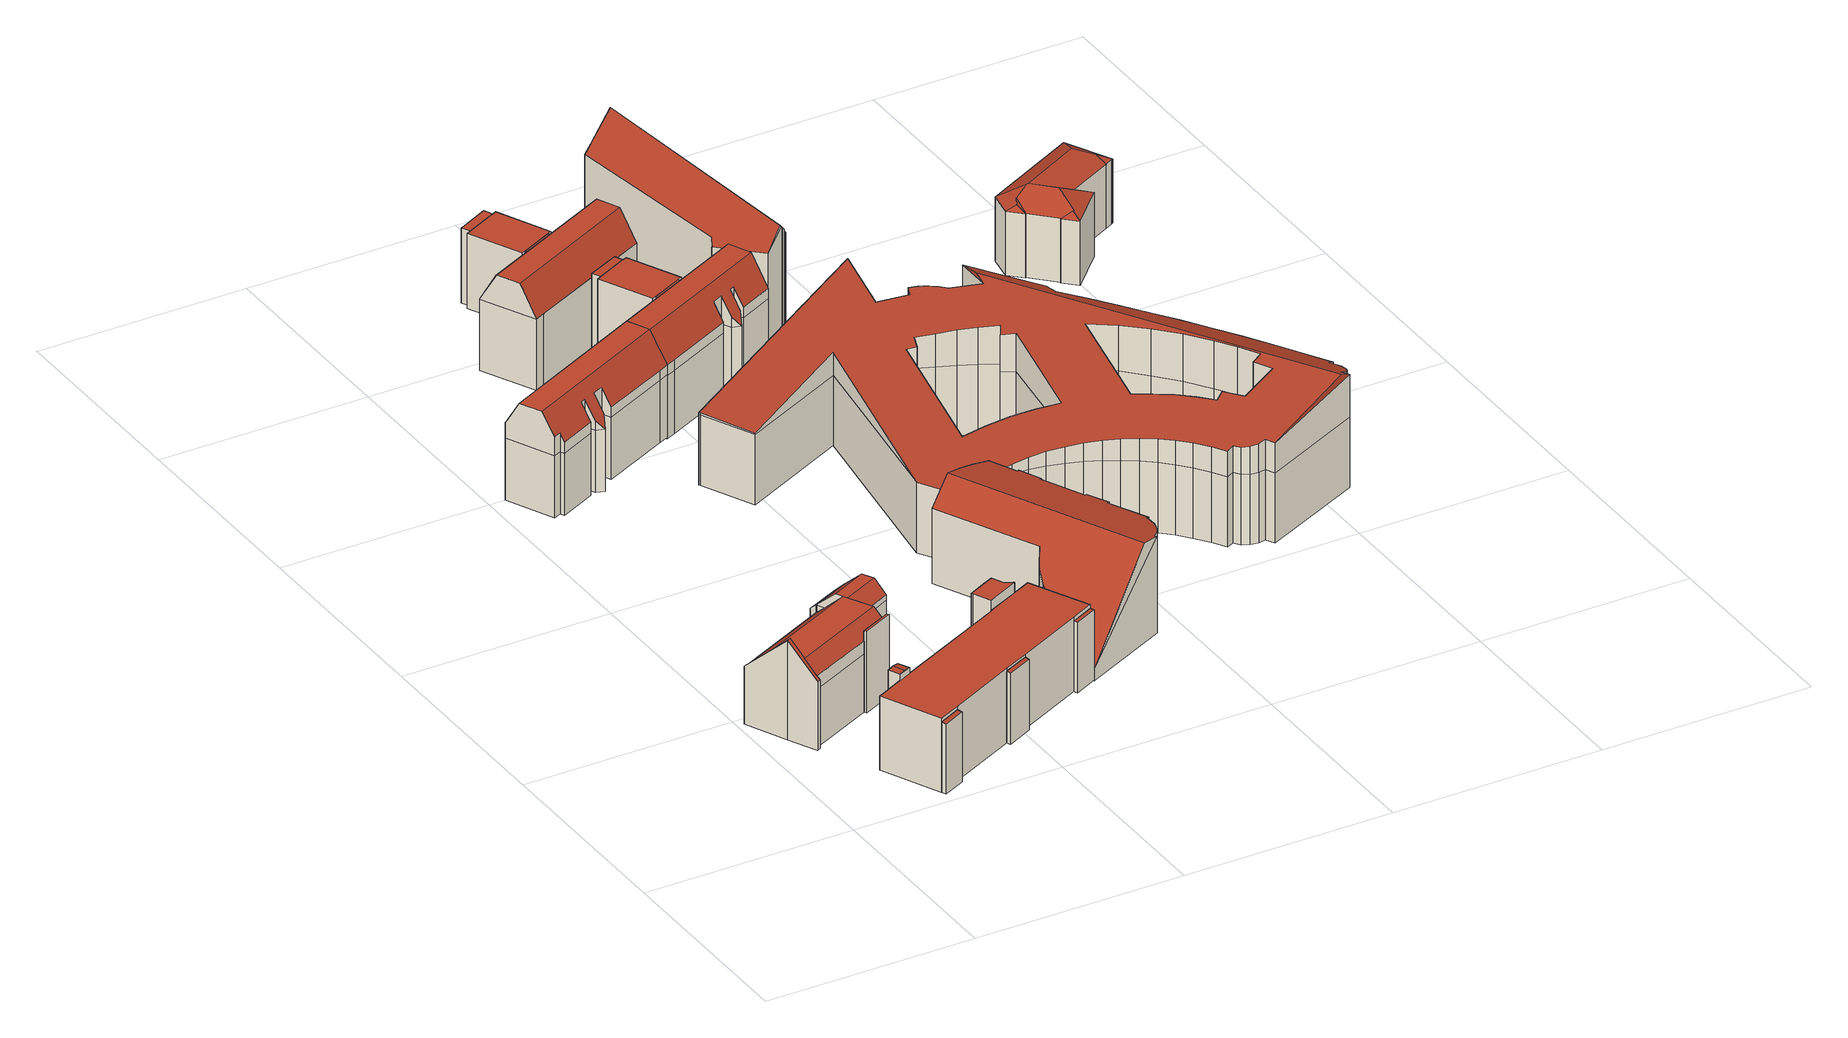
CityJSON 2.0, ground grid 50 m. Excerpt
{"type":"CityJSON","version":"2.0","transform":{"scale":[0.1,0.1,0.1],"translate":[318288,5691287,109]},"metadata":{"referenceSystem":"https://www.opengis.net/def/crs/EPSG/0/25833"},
"CityObjects":{
"building1":{"type":"Building","attributes":{"Dachtyp_tdc":"tdcGableRoof","Gemeindeschluessel":14713000,"Dachneigung":10.17,"QualitaetDacherkennung":45,"Geometrietyp2DReferenz":"3000","function":"31001_9998","roofType":"3100","measuredHeight":18.98},"geometry":[{"type":"MultiSurface","lod":"2","boundaries":[[[0,1,2,3]],[[1,4,5,2]],[[4,6,7,5]],[[6,0,3,7]],[[4,1,8]],[[0,6,9]],[[1,0,9,8]],[[6,4,8,9]],[[3,2,5,7]]],"semantics":{"surfaces":[{"type":"WallSurface"},{"type":"RoofSurface"},{"type":"GroundSurface"}],"values":[0,0,0,0,0,0,1,1,2]}}]},
"building2":{"type":"Building","attributes":{"Gemeindeschluessel":14713000,"Geometrietyp2DReferenz":"3000","function":"31001_9998","roofType":"9999"},"children":["building2-1","building2-2","building2-3","building2-4","building2-5"]},
"building2-1":{"type":"BuildingPart","attributes":{"Dachtyp_tdc":"tdcCutGableRoof","Dachneigung":42.87,"QualitaetDacherkennung":72,"Geometrietyp2DReferenz":"3000","roofType":"9999","measuredHeight":20.38},"parents":["building2"],"geometry":[{"type":"MultiSurface","lod":"2","boundaries":[[[10,11,12,13]],[[14,15,16,17]],[[18,19,20,21]],[[19,22,23,24,25,26]],[[27,28,29,30,31]],[[30,32,33,34,25,24,35,31]],[[10,36,37,32,30,29,11]],[[14,28,27,15]],[[18,22,19]],[[20,13,12,17,16,38,21]],[[13,20,19,10]],[[17,12,11,14]],[[21,38,39,18]],[[38,16,15,39]],[[33,32,37]],[[26,36,10,19]],[[36,26,25,34,33,37]],[[11,29,28,14]],[[39,35,24,23,22,18]],[[15,27,31,35,39]]],"semantics":{"surfaces":[{"type":"WallSurface"},{"type":"RoofSurface"},{"type":"GroundSurface"},{"type":"ClosureSurface"}],"values":[0,0,0,1,1,1,0,0,0,2,3,3,3,3,0,3,3,3,3,3]}}]},
"building2-2":{"type":"BuildingPart","attributes":{"Dachtyp_tdc":"tdcPolyFlatRoof","Dachneigung":41.89,"QualitaetDacherkennung":41,"Geometrietyp2DReferenz":"3000","roofType":"2100","measuredHeight":15.75},"parents":["building2"],"geometry":[{"type":"MultiSurface","lod":"2","boundaries":[[[40,41,42,43]],[[41,44,45,42]],[[44,46,47,45]],[[46,44,41,40]],[[43,42,45,47]],[[43,47,46,40]]],"semantics":{"surfaces":[{"type":"WallSurface"},{"type":"RoofSurface"},{"type":"GroundSurface"},{"type":"ClosureSurface"}],"values":[0,0,0,1,2,3]}}]},
"building2-3":{"type":"BuildingPart","attributes":{"Dachtyp_tdc":"tdcPolyFlatRoof","Dachneigung":0,"QualitaetDacherkennung":30,"Geometrietyp2DReferenz":"3000","roofType":"1000","measuredHeight":19.65},"parents":["building2"],"geometry":[{"type":"MultiSurface","lod":"2","boundaries":[[[48,49,50,12,11,29]],[[49,51,52,50]],[[51,53,28,14,17,52]],[[53,51,49,48]],[[12,50,52,17]],[[29,28,53,48]],[[11,12,17,14]],[[11,14,28,29]]],"semantics":{"surfaces":[{"type":"WallSurface"},{"type":"RoofSurface"},{"type":"GroundSurface"},{"type":"ClosureSurface"}],"values":[0,0,0,1,2,0,3,3]}}]},
"building2-4":{"type":"BuildingPart","attributes":{"Dachtyp_tdc":"tdcFreeFormRoof","Dachneigung":42.62,"QualitaetDacherkennung":35,"Geometrietyp2DReferenz":"3000","roofType":"5000","measuredHeight":23.86},"parents":["building2"],"geometry":[{"type":"MultiSurface","lod":"2","boundaries":[[[54,55,56,57]],[[55,58,59,56]],[[58,60,61,59]],[[60,22,18,21,61]],[[62,63,16,15,27]],[[62,54,57,63]],[[64,24,23,22,60,58,55]],[[55,54,62,27,64]],[[57,56,59,61,21,38,16,63]],[[35,24,64]],[[38,21,18,39]],[[39,18,22,23,24,35]],[[27,65,35,64]],[[38,39,15,16]],[[15,39,35,65,27]]],"semantics":{"surfaces":[{"type":"WallSurface"},{"type":"RoofSurface"},{"type":"GroundSurface"},{"type":"ClosureSurface"}],"values":[0,0,0,0,0,0,1,1,2,0,3,3,0,3,3]}}]},
"building2-5":{"type":"BuildingPart","attributes":{"Dachtyp_tdc":"tdcCutGableRoof","Dachneigung":41.75,"QualitaetDacherkennung":65,"Geometrietyp2DReferenz":"3000","roofType":"9999","measuredHeight":20.19},"parents":["building2"],"geometry":[{"type":"MultiSurface","lod":"2","boundaries":[[[43,47,66,13,20]],[[67,66,47,46]],[[67,36,10,13,66]],[[68,40,43,20,19]],[[40,68,69,70,46]],[[71,72,33,37]],[[73,70,69,25,34,33,72]],[[67,71,37,36]],[[46,70,73,72,71,67]],[[46,47,43,40]],[[19,26,68]],[[19,20,13,10]],[[19,10,36,26]],[[26,25,69,68]],[[36,37,33,34,25,26]]],"semantics":{"surfaces":[{"type":"GroundSurface"},{"type":"WallSurface"},{"type":"RoofSurface"},{"type":"ClosureSurface"}],"values":[0,1,1,1,2,2,2,1,1,3,1,3,3,1,3]}}]},
"building3":{"type":"Building","attributes":{"Dachtyp_tdc":"tdcPolyFlatRoof","Gemeindeschluessel":14713000,"Dachneigung":0,"QualitaetDacherkennung":78,"Geometrietyp2DReferenz":"3000","function":"31001_9998","roofType":"1000","measuredHeight":3.92},"geometry":[{"type":"MultiSurface","lod":"2","boundaries":[[[74,75,76,77]],[[75,78,79,76]],[[78,80,81,79]],[[80,74,77,81]],[[80,78,75,74]],[[77,76,79,81]]],"semantics":{"surfaces":[{"type":"WallSurface"},{"type":"RoofSurface"},{"type":"GroundSurface"}],"values":[0,0,0,0,1,2]}}]},
"building4":{"type":"Building","attributes":{"Dachtyp_tdc":"tdcPolyFlatRoof","Gemeindeschluessel":14713000,"Dachneigung":4.57,"QualitaetDacherkennung":80,"Geometrietyp2DReferenz":"3000","function":"31001_9998","roofType":"2100","measuredHeight":3.49},"geometry":[{"type":"MultiSurface","lod":"2","boundaries":[[[82,83,84,85]],[[83,86,87,84]],[[86,88,89,87]],[[88,90,91,89]],[[90,92,93,91]],[[92,82,85,93]],[[92,90,88,86,83,82]],[[85,84,87,89,91,93]]],"semantics":{"surfaces":[{"type":"WallSurface"},{"type":"RoofSurface"},{"type":"GroundSurface"}],"values":[0,0,0,0,0,0,1,2]}}]},
"building5":{"type":"Building","attributes":{"Gemeindeschluessel":14713000,"Geometrietyp2DReferenz":"3000","function":"31001_9998","roofType":"9999"},"children":["building5-1","building5-2"]},
"building5-1":{"type":"BuildingPart","attributes":{"Dachtyp_tdc":"tdcPolyFlatRoof","Dachneigung":0,"QualitaetDacherkennung":28,"Geometrietyp2DReferenz":"3000","roofType":"1000","measuredHeight":3.18},"parents":["building5"],"geometry":[{"type":"MultiSurface","lod":"2","boundaries":[[[94,95,96,97]],[[95,98,99,96]],[[98,100,101,99]],[[100,102,103,101]],[[102,104,105,106,103]],[[107,108,109,110,111]],[[108,94,97,109]],[[108,107,104,102,100,98,95,94]],[[97,96,99,101,103,106,110,109]],[[111,105,104,107]],[[111,110,106,105]]],"semantics":{"surfaces":[{"type":"WallSurface"},{"type":"RoofSurface"},{"type":"GroundSurface"},{"type":"ClosureSurface"}],"values":[0,0,0,0,0,0,0,1,2,0,3]}}]},
"building5-2":{"type":"BuildingPart","attributes":{"Dachtyp_tdc":"tdcFreeFormRoof","Dachneigung":27.88,"QualitaetDacherkennung":12,"Geometrietyp2DReferenz":"3000","roofType":"5000","measuredHeight":3.07},"parents":["building5"],"geometry":[{"type":"MultiSurface","lod":"2","boundaries":[[[112,111,110,113]],[[105,114,115,106]],[[114,116,117,115]],[[116,118,119,117]],[[118,112,113,119]],[[120,121,111,112]],[[120,112,118]],[[118,116,114,121,120]],[[121,114,105,111]],[[113,110,106,115,117,119]],[[106,110,111,105]]],"semantics":{"surfaces":[{"type":"WallSurface"},{"type":"RoofSurface"},{"type":"GroundSurface"},{"type":"ClosureSurface"}],"values":[0,0,0,0,0,1,1,1,1,2,3]}}]},
"building6":{"type":"Building","attributes":{"Gemeindeschluessel":14713000,"Geometrietyp2DReferenz":"3000","function":"31001_9998","roofType":"9999"},"children":["building6-1","building6-2","building6-3","building6-4","building6-5"]},
"building6-1":{"type":"BuildingPart","attributes":{"Dachtyp_tdc":"tdcPolyFlatRoof","Dachneigung":0,"QualitaetDacherkennung":64,"Geometrietyp2DReferenz":"3000","roofType":"1000","measuredHeight":20.33},"parents":["building6"],"geometry":[{"type":"MultiSurface","lod":"2","boundaries":[[[122,123,124,125,126]],[[123,127,128,124]],[[127,129,130,128]],[[129,131,132,130]],[[131,133,134,132]],[[133,135,136,134]],[[135,137,138,136]],[[137,139,138]],[[137,135,133,131,129,127,123,122]],[[125,124,128,130,132,134,136,138]],[[126,139,137,122]],[[126,125,138,139]]],"semantics":{"surfaces":[{"type":"WallSurface"},{"type":"RoofSurface"},{"type":"GroundSurface"},{"type":"ClosureSurface"}],"values":[0,0,0,0,0,0,0,0,1,2,0,3]}}]},
"building6-2":{"type":"BuildingPart","attributes":{"Dachtyp_tdc":"tdcPolyFlatRoof","Dachneigung":7.67,"QualitaetDacherkennung":60,"Geometrietyp2DReferenz":"3000","roofType":"2100","measuredHeight":17.09},"parents":["building6"],"geometry":[{"type":"MultiSurface","lod":"2","boundaries":[[[140,141,142,143]],[[141,144,145,142]],[[144,146,147,145]],[[144,141,140,146]],[[147,143,142,145]],[[140,143,147,146]]],"semantics":{"surfaces":[{"type":"WallSurface"},{"type":"RoofSurface"},{"type":"GroundSurface"},{"type":"ClosureSurface"}],"values":[0,0,0,1,2,3]}}]},
"building6-3":{"type":"BuildingPart","attributes":{"Dachtyp_tdc":"tdcPolyFlatRoof","Dachneigung":12.89,"QualitaetDacherkennung":61,"Geometrietyp2DReferenz":"3000","roofType":"2100","measuredHeight":17.31},"parents":["building6"],"geometry":[{"type":"MultiSurface","lod":"2","boundaries":[[[148,149,150,151]],[[149,152,153,150]],[[152,154,155,153]],[[152,149,148,154]],[[155,151,150,153]],[[148,151,155,154]]],"semantics":{"surfaces":[{"type":"WallSurface"},{"type":"RoofSurface"},{"type":"GroundSurface"},{"type":"ClosureSurface"}],"values":[0,0,0,1,2,3]}}]},
"building6-4":{"type":"BuildingPart","attributes":{"Dachtyp_tdc":"tdcPolyFlatRoof","Dachneigung":0,"QualitaetDacherkennung":27,"Geometrietyp2DReferenz":"3000","roofType":"1000","measuredHeight":17.89},"parents":["building6"],"geometry":[{"type":"MultiSurface","lod":"2","boundaries":[[[156,157,158,159]],[[157,160,161,158]],[[160,162,163,161]],[[162,164,165,163]],[[164,166,167,165]],[[166,126,125,167]],[[139,168,169,138]],[[168,170,171,172,169]],[[173,174,151,175,176]],[[174,148,151]],[[177,155,154]],[[177,178,143,155]],[[178,140,143]],[[179,156,159,147,146]],[[179,178,177,174,173,170,168,139,126,166,164,162,160,157,156]],[[159,158,161,163,165,167,125,138,169,172,175,151,155,143,147]],[[138,125,126,139]],[[176,171,170,173]],[[176,175,172,171]],[[154,148,174,177]],[[154,155,151,148]],[[146,140,178,179]],[[146,147,143,140]]],"semantics":{"surfaces":[{"type":"WallSurface"},{"type":"RoofSurface"},{"type":"GroundSurface"},{"type":"ClosureSurface"}],"values":[0,0,0,0,0,0,0,0,0,0,0,0,0,0,1,2,3,0,3,0,3,0,3]}}]},
"building6-5":{"type":"BuildingPart","attributes":{"Dachtyp_tdc":"tdcPolyFlatRoof","Dachneigung":8.48,"QualitaetDacherkennung":53,"Geometrietyp2DReferenz":"3000","roofType":"2100","measuredHeight":17.1},"parents":["building6"],"geometry":[{"type":"MultiSurface","lod":"2","boundaries":[[[180,176,175,181]],[[171,182,183,172]],[[182,180,181,183]],[[182,171,176,180]],[[181,175,172,183]],[[172,175,176,171]]],"semantics":{"surfaces":[{"type":"WallSurface"},{"type":"RoofSurface"},{"type":"GroundSurface"},{"type":"ClosureSurface"}],"values":[0,0,0,1,2,3]}}]},
"building7":{"type":"Building","attributes":{"Dachtyp_tdc":"tdcPolyFlatRoof","Gemeindeschluessel":14713000,"Dachneigung":2.99,"QualitaetDacherkennung":70,"Geometrietyp2DReferenz":"3000","function":"31001_9998","roofType":"2100","measuredHeight":3.35},"geometry":[{"type":"MultiSurface","lod":"2","boundaries":[[[184,185,186,89]],[[185,187,188,186]],[[187,189,190,188]],[[189,191,192,190]],[[191,193,194,192]],[[193,92,93,194]],[[92,195,91,93]],[[195,184,89,91]],[[195,92,193,191,189,187,185,184]],[[89,186,188,190,192,194,93,91]]],"semantics":{"surfaces":[{"type":"WallSurface"},{"type":"RoofSurface"},{"type":"GroundSurface"}],"values":[0,0,0,0,0,0,0,0,1,2]}}]},
"building8":{"type":"Building","attributes":{"Dachtyp_tdc":"tdcPolyFlatRoof","Gemeindeschluessel":14713000,"Dachneigung":4.01,"QualitaetDacherkennung":82,"Geometrietyp2DReferenz":"3000","function":"31001_9998","roofType":"2100","measuredHeight":3.44},"geometry":[{"type":"MultiSurface","lod":"2","boundaries":[[[196,197,198,199]],[[197,200,201,198]],[[200,202,194,201]],[[202,191,192,194]],[[191,189,190,192]],[[189,203,204,190]],[[203,205,206,204]],[[205,207,208,206]],[[207,209,210,208]],[[211,212,213,214]],[[212,215,216,213]],[[215,217,218,216]],[[217,219,220,218]],[[219,221,222,220]],[[221,223,224,222]],[[223,225,226,224]],[[225,211,214,226]],[[209,227,228,210]],[[227,229,230,228]],[[229,196,199,230]],[[229,227,209,207,205,203,189,191,202,200,197,196],[211,225,223,221,219,217,215,212]],[[199,198,201,194,192,190,204,206,208,210,228,230],[214,213,216,218,220,222,224,226]]],"semantics":{"surfaces":[{"type":"WallSurface"},{"type":"RoofSurface"},{"type":"GroundSurface"}],"values":[0,0,0,0,0,0,0,0,0,0,0,0,0,0,0,0,0,0,0,0,1,2]}}]},
"building9":{"type":"Building","attributes":{"name":"Euro-Akademie Berufsfachschule für Wirtschaft und Sozialwesen","Dachtyp_tdc":"tdcFreeFormRoof","Gemeindeschluessel":14713000,"Dachneigung":58.72,"QualitaetDacherkennung":72,"Geometrietyp2DReferenz":"3000","function":"31001_3021","roofType":"5000","measuredHeight":24.61},"geometry":[{"type":"MultiSurface","lod":"2","boundaries":[[[231,232,233,234]],[[232,235,236,233]],[[235,237,238,236]],[[237,239,240,238]],[[239,241,242,240]],[[241,243,244,242]],[[243,245,246,244]],[[245,247,248,246]],[[247,249,250,248]],[[249,251,252,250]],[[251,253,254,252]],[[253,255,256,254]],[[255,257,258,256]],[[257,259,260,258]],[[259,261,262,260]],[[261,263,264,262]],[[263,265,266,264]],[[265,267,268,266]],[[267,269,270,268]],[[269,271,272,270]],[[271,273,274,272]],[[275,276,251,277,278,279,280,281,282,283,284,285,286,287,288,289]],[[290,291,292,293,294,295,296,297]],[[283,298,297,296,284]],[[235,298,283,237]],[[232,297,298,235]],[[273,299,300,274]],[[299,231,234,300]],[[231,290,297,232]],[[267,295,294,269]],[[265,285,284,296,295,267]],[[269,294,293,271]],[[271,293,292,273]],[[273,292,291,299]],[[299,291,290,231]],[[257,289,288,259]],[[255,275,289,257]],[[259,288,287,261]],[[261,287,286,263]],[[263,286,285,265]],[[237,283,282,239]],[[239,282,281,241]],[[241,281,280,243]],[[243,280,279,245]],[[245,279,278,247]],[[247,278,277,249]],[[249,277,251]],[[251,276,253]],[[253,276,275,255]],[[274,300,234,233,236,238,240,242,244,246,248,250,252,254,256,258,260,262,264,266,268,270,272]]],"semantics":{"surfaces":[{"type":"WallSurface"},{"type":"RoofSurface"},{"type":"GroundSurface"}],"values":[0,0,0,0,0,0,0,0,0,0,0,0,0,0,0,0,0,0,0,0,0,1,1,1,0,0,0,0,0,0,0,0,0,0,0,0,0,0,0,0,0,0,0,0,0,0,0,0,0,2]}}]},
"building10":{"type":"Building","attributes":{"Dachtyp_tdc":"tdcFreeFormRoof","Gemeindeschluessel":14713000,"Dachneigung":49.22,"QualitaetDacherkennung":9,"Geometrietyp2DReferenz":"3000","function":"31001_9998","roofType":"5000","measuredHeight":24.15},"geometry":[{"type":"MultiSurface","lod":"2","boundaries":[[[301,302,303,304]],[[302,305,306,303]],[[305,307,308,306]],[[307,309,310,308]],[[309,311,312,310]],[[311,313,314,312]],[[313,315,316,314]],[[315,317,318,316]],[[317,319,320,318]],[[319,321,322,320]],[[321,323,324,322]],[[323,325,326,324]],[[325,327,328,326]],[[327,329,330,328]],[[329,331,332,330]],[[331,333,334,332]],[[333,335,336,334]],[[335,337,338,336]],[[337,339,340,338]],[[339,341,342,340]],[[341,343,344,342]],[[343,345,346,344]],[[345,347,348,346]],[[347,349,350,348]],[[349,351,352,350]],[[351,353,354,352]],[[353,301,304,354]],[[355,333,331,329,327,325,323,321,319,317,315,313,311,309,307,305,302,301,353,351,356]],[[355,356,349,347,345,343,341,339,337,335]],[[335,333,355]],[[351,349,356]],[[304,303,306,308,310,312,314,316,318,320,322,324,326,328,330,332,334,336,338,340,342,344,346,348,350,352,354]]],"semantics":{"surfaces":[{"type":"WallSurface"},{"type":"RoofSurface"},{"type":"GroundSurface"}],"values":[0,0,0,0,0,0,0,0,0,0,0,0,0,0,0,0,0,0,0,0,0,0,0,0,0,0,0,1,1,0,0,2]}}]},
"building11":{"type":"Building","attributes":{"name":"Fortbildungsakademie der Wirtschaft","Gemeindeschluessel":14713000,"Geometrietyp2DReferenz":"3000","function":"31001_3021","roofType":"9999"},"children":["building11-1","building11-2","building11-3","building11-4","building11-5","building11-6","building11-7"]},
"building11-1":{"type":"BuildingPart","attributes":{"Dachtyp_tdc":"tdcPolyFlatRoof","Dachneigung":0,"QualitaetDacherkennung":57,"Geometrietyp2DReferenz":"3000","roofType":"1000","measuredHeight":18.12},"parents":["building11"],"geometry":[{"type":"MultiSurface","lod":"2","boundaries":[[[357,358,359,360,361,362]],[[363,364,365,366,367,368]],[[364,363,358,357]],[[362,361,366,365]],[[368,359,358,363]],[[367,366,361,360]],[[367,360,359,368]],[[362,365,364,357]]],"semantics":{"surfaces":[{"type":"WallSurface"},{"type":"RoofSurface"},{"type":"GroundSurface"},{"type":"ClosureSurface"}],"values":[0,0,1,2,0,3,3,3]}}]},
"building11-2":{"type":"BuildingPart","attributes":{"Dachtyp_tdc":"tdcPolyFlatRoof","Dachneigung":0,"QualitaetDacherkennung":72,"Geometrietyp2DReferenz":"3000","roofType":"1000","measuredHeight":18.21},"parents":["building11"],"geometry":[{"type":"MultiSurface","lod":"2","boundaries":[[[369,370,371,372]],[[370,373,374,371]],[[373,375,376,374]],[[377,378,379,380]],[[378,381,382,379]],[[381,383,384,382]],[[383,381,378,377,375,373,370,369]],[[372,371,374,376,380,379,382,384]],[[375,377,380,376]],[[372,384,383,369]]],"semantics":{"surfaces":[{"type":"WallSurface"},{"type":"RoofSurface"},{"type":"GroundSurface"},{"type":"ClosureSurface"}],"values":[0,0,0,0,0,0,1,2,3,3]}}]},
"building11-3":{"type":"BuildingPart","attributes":{"Dachtyp_tdc":"tdcPolyFlatRoof","Dachneigung":0,"QualitaetDacherkennung":69,"Geometrietyp2DReferenz":"3000","roofType":"1000","measuredHeight":18.13},"parents":["building11"],"geometry":[{"type":"MultiSurface","lod":"2","boundaries":[[[364,385,386,365]],[[385,387,388,386]],[[387,389,390,388]],[[391,392,393,394]],[[392,395,396,393]],[[395,397,398,396]],[[397,357,362,398]],[[397,395,392,391,389,387,385,364,357]],[[365,386,388,390,394,393,396,398,362]],[[364,365,362,357]],[[389,391,394,390]]],"semantics":{"surfaces":[{"type":"WallSurface"},{"type":"RoofSurface"},{"type":"GroundSurface"},{"type":"ClosureSurface"}],"values":[0,0,0,0,0,0,0,1,2,3,3]}}]},
"building11-4":{"type":"BuildingPart","attributes":{"Dachtyp_tdc":"tdcPolyFlatRoof","Dachneigung":0,"QualitaetDacherkennung":54,"Geometrietyp2DReferenz":"3000","roofType":"1000","measuredHeight":18.13},"parents":["building11"],"geometry":[{"type":"MultiSurface","lod":"2","boundaries":[[[399,400,401,389,391]],[[394,390,402,403,404]],[[389,401,402,390]],[[401,400,403,402]],[[400,399,404,403]],[[399,391,394,404]],[[391,389,390,394]]],"semantics":{"surfaces":[{"type":"RoofSurface"},{"type":"GroundSurface"},{"type":"WallSurface"},{"type":"ClosureSurface"}],"values":[0,1,2,2,2,2,3]}}]},
"building11-5":{"type":"BuildingPart","attributes":{"Dachtyp_tdc":"tdcPolyFlatRoof","Dachneigung":0,"QualitaetDacherkennung":58,"Geometrietyp2DReferenz":"3000","roofType":"1000","measuredHeight":18.23},"parents":["building11"],"geometry":[{"type":"MultiSurface","lod":"2","boundaries":[[[405,406,384,383]],[[405,407,408,406]],[[407,369,372,408]],[[369,407,405,383]],[[384,406,408,372]],[[383,384,372,369]]],"semantics":{"surfaces":[{"type":"WallSurface"},{"type":"RoofSurface"},{"type":"GroundSurface"},{"type":"ClosureSurface"}],"values":[0,0,0,1,2,3]}}]},
"building11-6":{"type":"BuildingPart","attributes":{"Dachtyp_tdc":"tdcPolyFlatRoof","Dachneigung":0,"QualitaetDacherkennung":53,"Geometrietyp2DReferenz":"3000","roofType":"1000","measuredHeight":18.21},"parents":["building11"],"geometry":[{"type":"MultiSurface","lod":"2","boundaries":[[[409,377,380,410,411]],[[375,412,413,414,376]],[[412,375,377,409]],[[410,380,376,414]],[[375,376,380,377]],[[411,413,412,409]],[[411,410,414,413]]],"semantics":{"surfaces":[{"type":"WallSurface"},{"type":"RoofSurface"},{"type":"GroundSurface"},{"type":"ClosureSurface"}],"values":[0,0,1,2,3,0,3]}}]},
"building11-7":{"type":"BuildingPart","attributes":{"Dachtyp_tdc":"tdcCutGableRoof","Dachneigung":59.72,"QualitaetDacherkennung":72,"Geometrietyp2DReferenz":"3000","roofType":"9999","measuredHeight":24.59},"parents":["building11"],"geometry":[{"type":"MultiSurface","lod":"2","boundaries":[[[413,415,416,414]],[[415,417,418,416]],[[417,419,420,418]],[[419,421,422,420]],[[421,423,424,422]],[[423,367,366,424]],[[360,425,426,361]],[[425,427,428,426]],[[427,429,430,428]],[[429,431,432,430]],[[431,411,410,432]],[[411,433,429,434,435,436,437,438,413]],[[368,439,440,441,442,443,444,445,359]],[[434,443,442,435]],[[360,359,445,425]],[[425,445,444,427]],[[427,444,443,434,429]],[[419,441,440,421]],[[417,436,435,442,441,419]],[[421,440,439,423]],[[423,439,368,367]],[[413,438,437,415]],[[415,437,436,417]],[[431,433,411]],[[429,433,431]],[[414,416,418,420,422,424,366,361,426,428,430,432,410]],[[361,366,367,360]],[[414,410,411,413]],[[367,368,359,360]]],"semantics":{"surfaces":[{"type":"WallSurface"},{"type":"RoofSurface"},{"type":"GroundSurface"},{"type":"ClosureSurface"}],"values":[0,0,0,0,0,0,0,0,0,0,0,1,1,1,0,0,0,0,0,0,0,0,0,0,0,2,3,3,3]}}]},
"building12":{"type":"Building","attributes":{"Dachtyp_tdc":"tdcFreeFormRoof","Gemeindeschluessel":14713000,"Dachneigung":59.75,"QualitaetDacherkennung":69,"Geometrietyp2DReferenz":"3000","function":"31001_9998","roofType":"5000","measuredHeight":25.02},"geometry":[{"type":"MultiSurface","lod":"2","boundaries":[[[446,447,448,449]],[[447,450,451,448]],[[450,452,453,451]],[[452,454,455,453]],[[454,456,457,455]],[[456,458,459,457]],[[458,460,461,459]],[[460,462,463,461]],[[462,464,465,463]],[[464,466,467,465]],[[466,468,469,467]],[[468,470,471,469]],[[470,472,473,471]],[[472,474,475,473]],[[474,476,477,475]],[[476,478,479,477]],[[478,480,481,479]],[[480,482,483,481]],[[482,484,485,483]],[[484,446,449,485]],[[486,487,488,489,490,491,297,492]],[[493,494,454,495,496,497,498,499,500,501,282,502,503,504]],[[500,492,297,501]],[[458,493,504,460]],[[460,504,503,462]],[[462,503,502,464]],[[464,502,282,466]],[[466,282,501,468]],[[468,501,297,470]],[[484,499,498,446]],[[482,486,492,500,499,484]],[[446,498,497,447]],[[447,497,496,450]],[[450,496,495,452]],[[452,495,454]],[[456,494,493,458]],[[454,494,456]],[[470,297,491,472]],[[472,491,490,474]],[[474,490,489,476]],[[476,489,488,478]],[[478,488,487,480]],[[480,487,486,482]],[[449,448,451,453,455,457,459,461,463,465,467,469,471,473,475,477,479,481,483,485]]],"semantics":{"surfaces":[{"type":"WallSurface"},{"type":"RoofSurface"},{"type":"GroundSurface"}],"values":[0,0,0,0,0,0,0,0,0,0,0,0,0,0,0,0,0,0,0,0,1,1,1,0,0,0,0,0,0,0,0,0,0,0,0,0,0,0,0,0,0,0,0,2]}}]},
"building13":{"type":"Building","attributes":{"Dachtyp_tdc":"tdcFreeFormRoof","Gemeindeschluessel":14713000,"Dachneigung":10.57,"QualitaetDacherkennung":3,"Geometrietyp2DReferenz":"3000","function":"31001_9998","roofType":"5000","measuredHeight":28.71},"geometry":[{"type":"MultiSurface","lod":"2","boundaries":[[[505,506,507,508]],[[506,509,510,507]],[[509,511,512,510]],[[511,513,514,512]],[[513,515,516,514]],[[515,517,518,516]],[[517,519,520,518]],[[521,522,523,524]],[[522,525,526,523]],[[525,527,528,526]],[[527,529,530,528]],[[529,531,532,530]],[[531,533,534,532]],[[533,535,536,534]],[[535,537,538,536]],[[537,539,540,538]],[[539,541,542,540]],[[541,543,544,542]],[[543,545,546,544]],[[545,547,548,546]],[[547,549,550,548]],[[549,551,552,550]],[[551,521,524,552]],[[519,553,554,520]],[[553,555,556,554]],[[555,557,558,556]],[[559,560,561,562]],[[562,561,563,564]],[[564,563,565,566]],[[566,565,567,568]],[[569,570,571,572]],[[573,574,570,569]],[[572,571,575,576]],[[576,575,577,578]],[[578,577,579,580]],[[580,579,581,582]],[[583,584,585,586]],[[586,585,587,588]],[[588,587,589,590]],[[590,589,591,592]],[[592,591,593,594]],[[594,593,595,596]],[[596,595,597,598]],[[598,597,599,600]],[[600,599,601,602]],[[602,601,603,604]],[[604,603,605,606]],[[606,605,607,608]],[[608,607,609,610]],[[610,609,584,583]],[[582,581,611,612]],[[613,614,615,616]],[[616,615,617,505]],[[505,617,618,506]],[[506,618,619,509]],[[509,619,620,511]],[[511,620,621,513]],[[513,621,622,515]],[[515,622,623,517]],[[517,623,624,519]],[[521,625,626,522]],[[522,626,627,525]],[[525,627,628,527]],[[527,628,629,529]],[[529,629,630,531]],[[531,630,631,533]],[[533,631,632,535]],[[535,632,633,537]],[[537,633,634,539]],[[539,634,635,541]],[[541,635,636,543]],[[543,636,637,545]],[[545,637,638,547]],[[547,638,639,549]],[[549,639,640,551]],[[551,640,625,521]],[[519,624,641,553]],[[553,641,642,555]],[[555,642,643,557]],[[557,643,644,645]],[[645,644,646,647]],[[647,646,648,649]],[[649,648,650,651]],[[651,650,652,653]],[[653,652,654,655]],[[655,654,656,657]],[[657,656,658,659]],[[568,567,574,573]],[[660,661,662,663,664,665,666,667,668,669,670,671,672,673,674,675,676,677,678,679,680,681,682,683,684,685,686,687,688,689,690,508,507,510,512,514,516,518,520,554,556,558,691,692,693,694,695,696,697,698,699,700,701,702,703,704,705,706,707],[708,709,710,711,712,713,714,715,716,717,718,719,720,721],[524,523,526,528,530,532,534,536,538,540,542,544,546,548,550,552]],[[557,645,691,558]],[[645,647,692,691]],[[647,649,693,692]],[[649,651,694,693]],[[651,653,695,694]],[[653,655,696,695]],[[655,657,697,696]],[[657,659,698,697]],[[659,722,699,698]],[[722,723,700,699]],[[723,724,701,700]],[[724,559,702,701]],[[559,562,703,702]],[[562,564,704,703]],[[564,566,705,704]],[[566,568,706,705]],[[568,573,707,706]],[[573,569,660,707]],[[658,656,654,652,650,648,646,644,643,642,641,624,623,622,621,620,619,618,617,615,614,725,726,611,581,579,577,575,571,570,574,567,565,563,561,560,724,723,727],[625,640,639,638,637,636,635,634,633,632,631,630,629,628,627,626],[584,609,607,605,603,601,599,597,595,593,591,589,587,585]],[[728,729,730,731,732,733,734,735,736,737,738,739,726,725,740,741,742,743,744,745,746,747,748,749]],[[739,611,726]],[[614,740,725]],[[750,728,749,751]],[[751,749,748,752]],[[752,748,747,753]],[[753,747,746,754]],[[754,746,745,755]],[[755,745,744,756]],[[756,744,743,757]],[[757,743,742,758]],[[758,742,741,759]],[[759,741,740,760]],[[760,740,614,613]],[[612,611,739,761]],[[761,739,738,762]],[[762,738,737,763]],[[763,737,736,764]],[[764,736,735,765]],[[765,735,734,766]],[[766,734,733,767]],[[767,733,732,768]],[[768,732,731,769]],[[769,731,730,770]],[[770,730,729,771]],[[771,729,728,750]],[[659,658,727,722]],[[722,727,723]],[[724,560,559]],[[569,572,661,660]],[[572,576,662,661]],[[576,578,663,662]],[[578,580,664,663]],[[580,582,665,664]],[[583,586,709,708]],[[586,588,710,709]],[[588,590,711,710]],[[590,592,712,711]],[[592,594,713,712]],[[594,596,714,713]],[[596,598,715,714]],[[598,600,716,715]],[[600,602,717,716]],[[602,604,718,717]],[[604,606,719,718]],[[606,608,720,719]],[[608,610,721,720]],[[610,583,708,721]],[[582,612,666,665]],[[612,761,667,666]],[[761,762,668,667]],[[762,763,669,668]],[[763,764,670,669]],[[764,765,671,670]],[[765,766,672,671]],[[766,767,673,672]],[[767,768,674,673]],[[768,769,675,674]],[[769,770,676,675]],[[770,771,677,676]],[[771,750,678,677]],[[750,751,679,678]],[[751,752,680,679]],[[752,753,681,680]],[[753,754,682,681]],[[754,755,683,682]],[[755,756,684,683]],[[756,757,685,684]],[[757,758,686,685]],[[758,759,687,686]],[[759,760,688,687]],[[760,613,689,688]],[[613,616,690,689]],[[616,505,508,690]]],"semantics":{"surfaces":[{"type":"WallSurface"},{"type":"GroundSurface"},{"type":"RoofSurface"}],"values":[0,0,0,0,0,0,0,0,0,0,0,0,0,0,0,0,0,0,0,0,0,0,0,0,0,0,0,0,0,0,0,0,0,0,0,0,0,0,0,0,0,0,0,0,0,0,0,0,0,0,0,0,0,0,0,0,0,0,0,0,0,0,0,0,0,0,0,0,0,0,0,0,0,0,0,0,0,0,0,0,0,0,0,0,0,0,0,0,1,0,0,0,0,0,0,0,0,0,0,0,0,0,0,0,0,0,0,2,2,2,2,0,0,0,0,0,0,0,0,0,0,0,0,0,0,0,0,0,0,0,0,0,0,0,0,0,0,0,0,0,0,0,0,0,0,0,0,0,0,0,0,0,0,0,0,0,0,0,0,0,0,0,0,0,0,0,0,0,0,0,0,0,0,0,0,0,0,0,0,0,0,0]}}]},
"building14":{"type":"Building","attributes":{"name":"Listhaus,IU Internationale Hochschule","Dachtyp_tdc":"tdcFreeFormRoof","Gemeindeschluessel":14713000,"Dachneigung":48.8,"QualitaetDacherkennung":56,"Geometrietyp2DReferenz":"3000","function":"31001_3023","roofType":"5000","measuredHeight":30.28},"geometry":[{"type":"MultiSurface","lod":"2","boundaries":[[[772,773,774,775]],[[773,776,777,774]],[[776,778,779,777]],[[778,780,781,779]],[[780,782,783,781]],[[782,784,785,783]],[[784,786,787,785]],[[786,788,789,787]],[[788,790,791,789]],[[790,792,793,791]],[[792,794,795,793]],[[794,796,797,795]],[[796,798,799,797]],[[798,800,801,799]],[[800,802,803,801]],[[802,804,805,803]],[[804,772,775,805]],[[798,796,794,792,790,788,786,784,806,807,804,802,800]],[[778,776,773,772,807,806,782,780]],[[772,804,807]],[[784,782,806]],[[775,774,777,779,781,783,785,787,789,791,793,795,797,799,801,803,805]]],"semantics":{"surfaces":[{"type":"WallSurface"},{"type":"RoofSurface"},{"type":"GroundSurface"}],"values":[0,0,0,0,0,0,0,0,0,0,0,0,0,0,0,0,0,1,1,0,0,2]}}]},
"building15":{"type":"Building","attributes":{"Dachtyp_tdc":"tdcFreeFormRoof","Gemeindeschluessel":14713000,"Dachneigung":31.3,"QualitaetDacherkennung":35,"Geometrietyp2DReferenz":"3000","function":"31001_9998","roofType":"5000","measuredHeight":19.17},"geometry":[{"type":"MultiSurface","lod":"2","boundaries":[[[808,809,810,811]],[[809,812,813,810]],[[812,814,815,813]],[[814,816,817,815]],[[816,818,819,817]],[[818,820,821,819]],[[820,822,823,821]],[[822,824,825,823]],[[824,826,827,825]],[[826,828,829,827]],[[828,830,831,829]],[[830,832,833,831]],[[832,808,811,833]],[[834,835,836,832,830]],[[834,830,828]],[[835,834,828,826]],[[837,838,839,836,835,826,824]],[[840,837,824,822]],[[840,822,820]],[[838,837,840,820,818]],[[839,838,818,816]],[[841,842,839,816,814]],[[843,841,814,812]],[[843,812,809]],[[842,841,843,809,808]],[[836,839,842,808,832]],[[811,810,813,815,817,819,821,823,825,827,829,831,833]]],"semantics":{"surfaces":[{"type":"WallSurface"},{"type":"RoofSurface"},{"type":"GroundSurface"}],"values":[0,0,0,0,0,0,0,0,0,0,0,0,0,1,1,1,1,1,1,1,1,1,1,1,1,1,2]}}]}
},
"vertices":[
[226,195,208],[213,222,208],[213,222,21],[226,195,21],[244,237,207],[244,237,21],[257,210,207],[257,210,21],[227,229,210],[240,201,210],
[293,476,152],[322,417,152],[322,417,12],[293,476,12],[247,381,152],[94,309,152],[94,309,12],[247,381,12],[20,467,152],[246,575,152],[246,575,12],[20,467,12],[20,467,153],[35,434,187],[48,407,214],[275,515,214],[255,557,170],[94,309,185],[247,381,184],[322,417,184],[308,446,216],[80,338,216],[293,476,215],[280,504,214],[279,507,214],[65,371,215],[293,476,170],[293,476,184],[65,371,12],[65,371,152],
[251,577,170],[243,595,152],[243,595,12],[251,577,12],[325,634,152],[325,634,12],[333,617,170],[333,617,12],
[322,417,209],[325,411,209],[325,411,12],[251,376,209],[251,376,12],[247,381,209],
[88,298,177],[56,366,251],[56,366,12],[88,298,12],[10,465,151],[10,465,12],[18,469,151],[18,469,12],[97,302,177],[97,302,12],[65,371,251],[81,338,216],
[380,518,12],[380,518,170],[246,575,170],[267,532,213],[354,574,213],[380,518,184],[367,546,214],[362,556,214],
[299,257,60],[269,242,60],[269,242,21],[299,257,21],[246,289,60],[246,289,21],[277,304,60],[277,304,21],
[427,318,49],[299,257,49],[299,257,18],[427,318,18],[277,304,53],[277,304,18],[390,359,53],[390,359,18],[404,366,53],[404,366,18],[417,339,51],[417,339,18],
[244,237,48],[254,242,48],[254,242,16],[244,237,16],[258,234,48],[258,234,16],[301,254,48],[301,254,16],[299,257,48],[299,257,16],[427,318,48],[427,318,34],[427,318,16],[438,296,48],[257,210,48],[257,210,16],[438,296,16],[438,296,34],
[530,341,34],[530,341,16],[417,339,34],[417,339,16],[431,345,34],[431,345,16],[509,383,34],[509,383,16],[498,352,47],[449,328,47],
[529,342,218],[509,383,218],[509,383,15],[529,342,15],[529,342,194],[507,387,218],[507,387,15],[549,407,218],[549,407,15],[574,419,218],[574,419,15],[587,391,218],[587,391,15],[605,381,218],[605,381,15],[606,379,218],[606,379,15],[606,379,194],
[276,45,186],[281,35,184],[281,35,15],[276,45,15],[228,9,184],[228,9,15],[223,19,186],[223,19,15],
[501,153,188],[505,144,186],[505,144,15],[501,153,15],[443,114,186],[443,114,15],[439,124,188],[439,124,15],
[157,162,194],[169,167,194],[169,167,15],[157,162,15],[201,183,194],[201,183,15],[226,195,194],[226,195,15],[257,210,194],[257,210,15],[530,341,194],[530,341,15],[649,399,194],[649,399,15],[717,258,194],[717,258,186],[717,258,15],[661,231,194],[501,153,194],[661,231,15],[661,231,186],[439,124,194],[276,45,194],[223,19,194],
[666,222,185],[666,222,15],[721,249,185],[721,249,15],
[390,359,50],[384,371,49],[384,371,18],[399,378,49],[399,378,18],[396,384,49],[396,384,18],[409,391,49],[409,391,18],[431,345,51],[431,345,18],[404,366,50],
[549,407,52],[507,387,52],[507,387,18],[549,407,18],[509,383,52],[509,383,18],[431,345,52],[383,390,48],[383,390,18],[378,400,47],[378,400,18],[382,413,47],[382,413,18],[391,417,47],[391,417,18],[394,414,47],[386,411,47],[386,411,18],[394,414,18],[382,403,47],[382,403,18],[385,395,48],[385,395,18],[393,391,48],[393,391,18],[401,394,48],[401,394,18],[405,402,48],[405,402,18],[402,410,47],[402,410,18],[399,415,47],[399,415,18],[517,472,47],[517,472,18],
[381,1658,167],[399,1620,167],[399,1620,17],[381,1658,17],[411,1595,167],[411,1595,17],[424,1567,167],[424,1567,17],[443,1528,167],[443,1528,17],[419,1517,167],[419,1517,17],[258,1440,167],[258,1440,17],[248,1462,167],[248,1462,17],[221,1449,167],[221,1449,17],[232,1426,167],[232,1426,17],[224,1406,167],[224,1406,17],[204,1412,167],[204,1412,17],[192,1435,167],[192,1435,17],[180,1429,167],[180,1429,17],[190,1407,167],[190,1407,17],[103,1365,167],[103,1365,17],[98,1375,167],[98,1375,17],[80,1367,167],[80,1367,17],[27,1479,167],[27,1479,17],[28,1480,167],[28,1480,17],[128,1526,167],[128,1526,17],[199,1571,167],[199,1571,17],[192,1435,233],[204,1412,190],[232,1426,191],[221,1449,233],[248,1462,233],[258,1440,193],[419,1517,192],[443,1528,192],[424,1567,263],[67,1395,263],[80,1367,212],[98,1375,212],[103,1365,193],[190,1407,193],[180,1429,233],[381,1658,191],[357,1646,191],[199,1571,191],[128,1526,206],[28,1480,204],[27,1479,204],[42,1448,263],[399,1620,263],[411,1595,263],[357,1646,167],[357,1646,17],
[792,805,233],[822,740,233],[822,740,13],[792,805,13],[827,743,232],[827,743,13],[851,691,232],[851,691,13],[847,689,233],[847,689,13],[895,587,233],[895,587,13],[900,589,232],[900,589,13],[925,538,232],[925,538,13],[920,536,233],[920,536,13],[964,444,233],[964,444,13],[959,441,234],[959,441,13],[960,428,235],[960,428,13],[958,410,237],[958,410,13],[953,393,239],[953,393,13],[941,369,243],[941,369,13],[927,355,246],[927,355,13],[930,349,246],[930,349,13],[721,249,40],[721,249,13],[667,362,40],[667,362,13],[721,388,110],[721,388,13],[715,420,119],[715,420,13],[717,453,138],[717,453,13],[726,484,163],[726,484,13],[743,512,194],[743,512,13],[627,755,194],[627,755,13],[714,790,247],[714,790,13],[750,799,241],[750,799,13],[888,329,254],[676,775,254],
[487,2095,199],[497,2076,199],[497,2076,191],[497,2076,190],[497,2076,18],[487,2095,18],[421,2040,199],[412,2059,199],[412,2059,18],[421,2040,18],[421,2040,190],[421,2040,191],
[553,1765,200],[543,1760,200],[543,1760,18],[553,1765,18],[484,1885,200],[484,1885,18],[494,1890,200],[494,1890,18],[568,1926,200],[578,1930,200],[578,1930,18],[568,1926,18],[637,1805,200],[637,1805,18],[627,1801,200],[627,1801,18],
[402,2055,199],[402,2055,18],[342,2179,199],[342,2179,18],[353,2184,199],[353,2184,18],[427,2220,199],[437,2225,199],[437,2225,18],[427,2220,18],[461,2175,199],[461,2175,18],[496,2100,199],[496,2100,18],
[418,2241,199],[355,2210,199],[343,2204,199],[343,2204,18],[355,2210,18],[418,2241,18],
[636,1781,200],[636,1781,18],[563,1745,200],[563,1745,18],
[559,1945,200],[559,1945,18],[559,1945,190],[484,1910,200],[484,1910,190],[484,1910,18],
[326,1835,190],[326,1835,18],[302,1823,190],[302,1823,18],[240,1952,190],[240,1952,18],[264,1964,190],[264,1964,18],[421,2039,190],[421,2039,18],[497,2075,190],[497,2075,18],[571,2112,190],[571,2112,18],[633,1981,190],[633,1981,18],[559,1946,190],[559,1946,18],[559,1946,191],[615,2020,263],[284,1861,263],[302,1823,191],[326,1835,191],[484,1910,191],[421,2039,191],[264,1964,191],[240,1952,191],[258,1914,263],[590,2072,263],[571,2112,191],[497,2075,191],
[696,1649,165],[685,1671,165],[685,1671,13],[696,1649,13],[673,1666,165],[673,1666,13],[684,1643,165],[684,1643,13],[676,1623,165],[676,1623,13],[656,1629,165],[656,1629,13],[644,1652,165],[644,1652,13],[618,1639,165],[618,1639,13],[628,1617,165],[628,1617,13],[467,1540,165],[467,1540,13],[443,1528,165],[443,1528,13],[425,1567,165],[425,1567,13],[399,1620,165],[399,1620,13],[381,1658,165],[381,1658,13],[405,1670,165],[405,1670,13],[563,1745,165],[563,1745,13],[636,1781,165],[636,1781,13],[718,1820,165],[718,1820,13],[718,1819,165],[718,1819,13],[778,1689,165],[778,1689,13],[718,1819,192],[718,1820,190],[636,1781,189],[563,1745,190],[405,1670,190],[381,1658,190],[736,1781,263],[644,1652,233],[656,1629,190],[684,1643,189],[673,1666,232],[685,1671,232],[696,1649,191],[778,1689,191],[760,1728,263],[425,1567,263],[467,1540,192],[628,1617,191],[618,1639,233],
[1293,556,182],[1274,559,182],[1274,559,12],[1293,556,12],[1258,568,182],[1258,568,12],[1247,583,182],[1247,583,12],[1229,574,182],[1229,574,12],[1209,606,182],[1209,606,12],[1185,640,182],[1185,640,12],[1160,669,182],[1160,669,12],[1263,762,182],[1293,728,182],[1293,728,12],[1263,762,12],[1315,745,182],[1315,745,12],[1346,703,182],[1346,703,12],[1435,744,182],[1435,744,12],[1413,786,182],[1413,786,12],[1438,799,182],[1438,799,12],[1411,846,182],[1411,846,12],[1381,892,182],[1381,892,12],[1340,949,182],[1340,949,12],[1295,1002,182],[1295,1002,12],[1246,1052,182],[1246,1052,12],[1193,1098,182],[1193,1098,12],[1158,851,182],[1158,851,12],[1195,824,182],[1195,824,12],[1231,795,182],[1231,795,12],[1133,696,182],[1133,696,12],[1103,720,182],[1103,720,12],[1071,742,182],[1071,742,12],[727,1334,182],[727,1334,237],[469,1211,184],[469,1211,182],[410,1334,187],[410,1334,182],[408,1338,187],[408,1338,182],[899,1571,288],[899,1571,182],[947,1396,182],[947,1396,278],[955,1417,282],[955,1417,182],[877,1418,182],[877,1418,270],[973,1408,284],[973,1408,182],[991,1396,285],[991,1396,182],[1007,1382,287],[1007,1382,182],[1021,1366,287],[1021,1366,182],[968,1240,182],[968,1240,267],[927,1257,262],[927,1257,182],[885,1273,257],[885,1273,182],[875,1244,252],[875,1244,182],[853,1251,249],[853,1251,182],[810,945,213],[810,945,182],[865,945,221],[865,945,182],[920,940,230],[920,940,182],[975,929,237],[975,929,182],[1028,914,244],[1028,914,182],[1062,1158,273],[1062,1158,182],[1033,1174,270],[1033,1174,182],[1048,1200,275],[1048,1200,182],[1008,1221,271],[1008,1221,182],[1087,1334,295],[1087,1334,182],[1322,538,182],[1322,538,254],[1311,560,255],[1311,560,182],[1293,556,251],[1274,559,249],[1258,568,247],[1247,583,246],[1229,574,243],[1209,606,243],[1185,640,242],[1160,669,241],[1263,762,267],[1293,728,268],[1315,745,273],[1346,703,274],[1435,744,292],[1413,786,293],[1438,799,298],[1411,846,298],[1381,892,298],[1340,949,297],[1295,1002,295],[1246,1052,292],[1193,1098,288],[1158,851,259],[1195,824,262],[1231,795,265],[1133,696,239],[1103,720,237],[1071,742,234],[1038,760,231],[1038,760,182],[1002,776,227],[1002,776,182],[965,789,222],[965,789,182],[926,799,217],[926,799,182],[888,806,211],[888,806,182],[849,808,205],[849,808,182],[792,806,196],[792,806,182],[792,805,196],[792,805,182],[947,1396,12],[955,1417,12],[973,1408,12],[991,1396,12],[1007,1382,12],[1021,1366,12],[1087,1334,12],[1103,1449,12],[1222,1311,12],[1214,1257,12],[1270,1215,12],[1319,1174,12],[1367,1128,12],[1412,1080,12],[1454,1029,12],[1493,975,12],[1529,920,12],[1561,862,12],[1601,781,12],[1587,774,12],[1594,759,12],[1598,743,12],[1597,726,12],[1593,710,12],[1587,699,12],[1579,688,12],[1569,680,12],[1558,673,12],[1567,654,12],[1322,538,12],[1311,560,12],[1038,760,12],[1002,776,12],[965,789,12],[926,799,12],[888,806,12],[849,808,12],[792,806,12],[792,805,12],[750,799,12],[714,790,12],[661,877,12],[727,1334,12],[469,1211,12],[410,1334,12],[408,1338,12],[899,1571,12],[877,1418,12],[968,1240,12],[927,1257,12],[885,1273,12],[875,1244,12],[853,1251,12],[810,945,12],[865,945,12],[920,940,12],[975,929,12],[1028,914,12],[1062,1158,12],[1033,1174,12],[1048,1200,12],[1008,1221,12],[750,799,182],[714,790,182],[661,877,182],[1541,642,299],[1092,1371,299],[750,799,189],[1601,781,238],[1561,862,233],[1529,920,232],[1493,975,233],[1454,1029,235],[1412,1080,240],[1367,1128,246],[1319,1174,255],[1270,1215,265],[1214,1257,277],[1222,1311,260],[1103,1449,274],[1567,654,285],[1558,673,284],[1569,680,277],[1579,688,271],[1587,699,265],[1593,710,259],[1597,726,253],[1598,743,249],[1594,759,246],[1587,774,245],[1601,781,182],[1587,774,182],[1594,759,182],[1598,743,182],[1597,726,182],[1593,710,182],[1587,699,182],[1579,688,182],[1569,680,182],[1558,673,182],[1567,654,182],[1103,1449,182],[1222,1311,182],[1214,1257,182],[1270,1215,182],[1319,1174,182],[1367,1128,182],[1412,1080,182],[1454,1029,182],[1493,975,182],[1529,920,182],[1561,862,182],
[778,1689,275],[718,1819,241],[718,1819,10],[778,1689,10],[720,1820,242],[720,1820,10],[729,1837,251],[729,1837,10],[673,2264,245],[673,2264,10],[692,2273,260],[692,2273,10],[828,2336,228],[828,2336,10],[859,2095,224],[859,2095,10],[887,1848,224],[887,1848,10],[874,1790,246],[874,1790,10],[876,1788,244],[876,1788,10],[869,1774,254],[869,1774,10],[867,1775,256],[867,1775,10],[839,1733,293],[839,1733,10],[841,1732,291],[841,1732,10],[832,1722,303],[832,1722,10],[830,1723,305],[830,1723,10],[757,2303,313],[824,1719,313],
[1626,1934,157],[1681,1827,157],[1681,1827,2],[1626,1934,2],[1678,1825,157],[1678,1825,2],[1659,1814,157],[1659,1814,2],[1552,1761,157],[1552,1761,2],[1581,1730,157],[1581,1730,2],[1498,1644,157],[1498,1644,2],[1468,1673,157],[1468,1673,2],[1470,1674,157],[1470,1674,2],[1416,1728,157],[1416,1728,2],[1415,1727,157],[1415,1727,2],[1385,1756,157],[1385,1756,2],[1395,1818,157],[1395,1818,2],[1406,1748,170],[1417,1768,174],[1449,1778,192],[1499,1672,168],[1498,1731,193],[1452,1778,193],[1497,1671,168],[1647,1837,172],[1599,1853,193],[1677,1828,158]
]}
